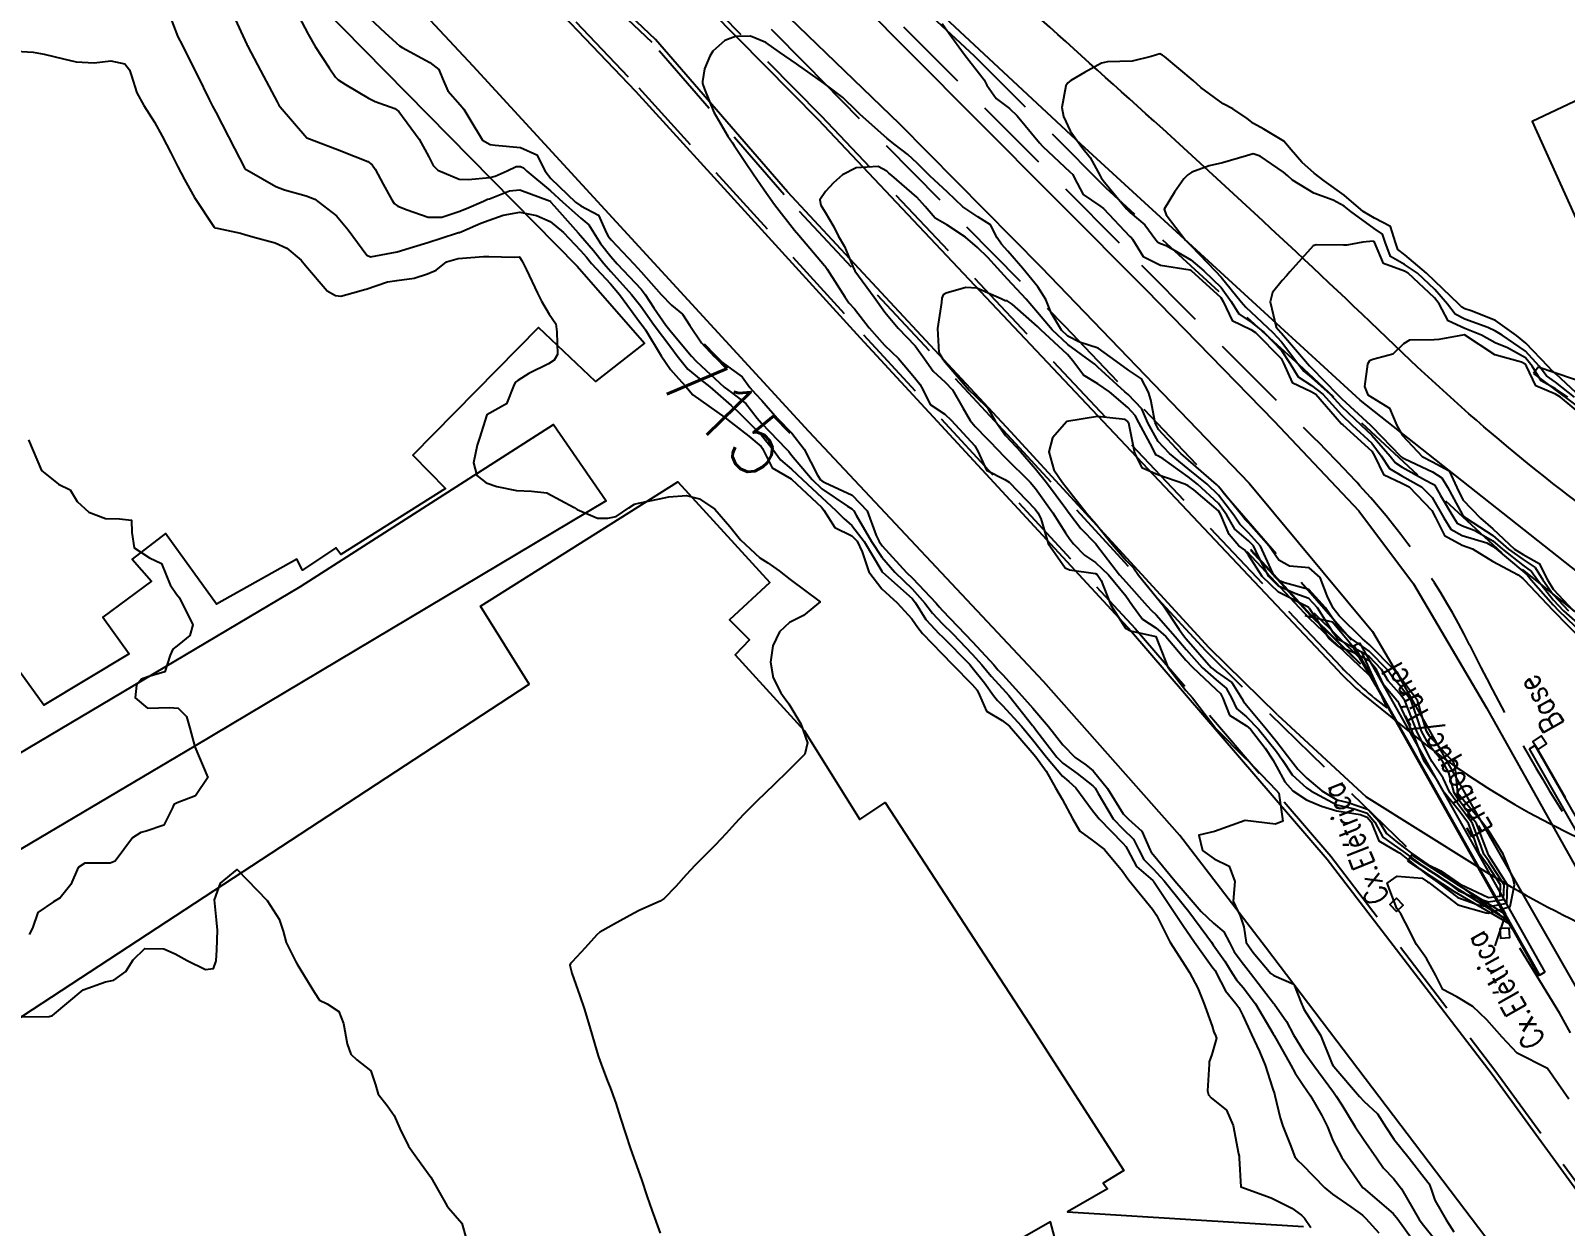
# Model space of a CAD drawing. Header units: metres. Extents: x 298520 to 308411, y 7433745 to 7450750.
# Drawn here: x 307420.9 to 307521.5, y 7434632 to 7434710.4 of the extents above; entities that cross this region are included whole.
import ezdxf
from ezdxf.enums import TextEntityAlignment as Align

# ---------------------------------------------------------------- set-up
doc = ezdxf.new("R2010")
doc.units = ezdxf.units.M
doc.header["$LTSCALE"] = 10
for name, pattern in [('CONTINUO', [0]), ('DASHED', [0.75, 0.5, -0.25]), ('TRACEJADO', [8.7, 8, -0.7])]:
    doc.linetypes.add(name, pattern=pattern)
for name, color, linetype in [('BASE', 45, 'Continuous'), ('CAIXA', 45, 'Continuous'), ('Canteiro', 45, 'DASHED'), ('Cotas', 45, 'Continuous'), ('Curvas de Nivel 1m', 11, 'Continuous'), ('Curvas de Nivel 5m', 15, 'Continuous'), ('Edificações', 30, 'Continuous'), ('EMBOQUE', 45, 'CONTINUO'), ('MURETA', 30, 'Continuous'), ('P.I.', 45, 'CONTINUO'), ('Pontes e viadutos', 190, 'Continuous'), ('TEXTO', 45, 'Continuous'), ('TUBO', 45, 'Continuous'), ('Vias Primárias', 230, 'Continuous')]:
    doc.layers.add(name, color=color, linetype=linetype)
doc.styles.add('ROMANS', font='romans', dxfattribs={"height": 0.2})
doc.styles.add('Style-STANDARD', font='STANDARD.shx')

msp = doc.modelspace()

# ---------------------------------------------------------------- linework, layer by layer
at = {"layer": 'BASE', "linetype": 'CONTINUO'}
msp.add_polyline3d([(307519.73, 7434663.24, 711.83), (307520.27, 7434663.6, 711.87), (307519.92, 7434664.13, 711.85), (307519.38, 7434663.77, 711.83)], close=True, dxfattribs=at)
at = {"layer": 'CAIXA', "linetype": 'CONTINUO'}
for points in [[(307510.44, 7434652.63, 711.25), (307510.88, 7434653.04, 711.27), (307510.45, 7434653.5, 711.22), (307510.01, 7434653.08, 711.22)], [(307517.21, 7434651.5, 711.37), (307517.25, 7434650.88, 711.37), (307517.86, 7434650.92, 711.34), (307517.82, 7434651.54, 711.32)]]:
    msp.add_polyline3d(points, close=True, dxfattribs=at)
at = {"layer": 'Canteiro'}
for points in [[(307509.81, 7434665.97, -0.04207), (307506.83, 7434668.64), (307472.77, 7434704.75), (307456.89, 7434720.85), (307443.26, 7434733.26), (307431.61, 7434743.11), (307422.36, 7434750.64), (307417.09, 7434755.08)], [(307419.32, 7434755.38, 0.020635), (307428.29, 7434747.99), (307434.53, 7434742.87), (307447.69, 7434731.59), (307458.9, 7434721.09), (307471.73, 7434708.16), (307488.71, 7434690.98), (307499.29, 7434679.87), (307508.13, 7434669.69), (307509.81, 7434665.97)], [(307529.23, 7434631.61), (307521.14, 7434645.94), (307517.16, 7434652.46), (307511.09, 7434656.85), (307497.94, 7434669.7), (307484.96, 7434683.87), (307470.33, 7434699.59), (307461.67, 7434709.57), (307453.53, 7434717.31, 0.028409), (307452.75, 7434717.98, 0.335245), (307451.83, 7434717.98, 0.375392), (307451.49, 7434716.37), (307460.79, 7434706.6), (307475.51, 7434690.42), (307493.31, 7434671.18), (307506.14, 7434656.24), (307516.95, 7434642.13), (307530.63, 7434623.35)], [(307528.47, 7434667.22), (307517.34, 7434676.12), (307504.35, 7434688.18), (307491.42, 7434700.02), (307482.8, 7434708.69), (307473.28, 7434717.5, 0.019253), (307472.39, 7434718.26, 0.830624), (307471.4, 7434717.4, 0.12058), (307472.85, 7434715.9), (307493.73, 7434694.99), (307505.1, 7434683.6, -0.011627), (307508.24, 7434680.31, -0.069514), (307515.22, 7434670.11, 0.025201), (307521.74, 7434658.47)]]:
    msp.add_lwpolyline(points, format="xyb", dxfattribs=at)
msp.add_lwpolyline([(307530.22, 7434684.71), (307519.73, 7434688.3), (307519.41, 7434687.88), (307530.87, 7434679.32)], dxfattribs=at)
at = {"layer": 'Curvas de Nivel 1m', "flags": 128}
for points, elevation in [([(307434.21, 7434711.38), (307435.12, 7434709.45), (307435.16, 7434709.37), (307435.21, 7434709.28), (307436.21, 7434707.36), (307437.09, 7434705.68), (307437.2, 7434705.47), (307437.29, 7434705.35), (307439.05, 7434703.32), (307441.05, 7434702.57), (307442.22, 7434702.11), (307443.04, 7434701.77), (307443.32, 7434701.56), (307443.52, 7434701.27), (307444.05, 7434700.3), (307444.61, 7434699.26), (307444.77, 7434699.02), (307445, 7434698.84), (307445.62, 7434698.62), (307446.99, 7434698.13), (307447.9, 7434698.13), (307449, 7434698.49), (307449.5, 7434698.7), (307450.62, 7434699.18), (307450.89, 7434699.3), (307451.01, 7434699.34), (307452.33, 7434699.85), (307453.01, 7434699.91), (307454.95, 7434699.19), (307455, 7434699.15), (307455.02, 7434699.13), (307455.26, 7434698.87), (307456.82, 7434697.11), (307456.98, 7434696.93), (307457.82, 7434695.94), (307458.51, 7434695.09), (307458.96, 7434694.57), (307460.31, 7434693.07), (307460.93, 7434692.29), (307461.8, 7434691.05), (307462.89, 7434689.61), (307463.31, 7434689.03), (307464.01, 7434688.16), (307464.87, 7434687.47), (307465.45, 7434687), (307466.85, 7434685.79), (307467.27, 7434685.41), (307467.69, 7434684.98), (307468.83, 7434683.84), (307469.56, 7434682.95), (307470.08, 7434682.23), (307470.8, 7434681.61), (307471.53, 7434680.93), (307472.78, 7434679.76), (307473.71, 7434678.91), (307474.24, 7434678.38), (307474.75, 7434677.93), (307475.57, 7434676.88), (307476.72, 7434674.92), (307476.76, 7434674.87), (307478.7, 7434673.13), (307478.92, 7434672.85), (307479.6, 7434671.76), (307480.48, 7434670.82), (307480.67, 7434670.64), (307482.49, 7434668.8), (307482.64, 7434668.62), (307483.44, 7434667.6), (307484.04, 7434666.78), (307484.29, 7434666.44), (307484.62, 7434666.12), (307485.88, 7434664.76), (307486.59, 7434663.89), (307487.51, 7434662.74), (307488.56, 7434661.5), (307488.97, 7434661.14), (307489.43, 7434660.72), (307490.53, 7434659.25), (307490.96, 7434658.7), (307492.51, 7434657.1), (307492.71, 7434656.88), (307492.82, 7434656.68), (307493.4, 7434655.58), (307494.48, 7434654.66), (307494.52, 7434654.62), (307495.83, 7434652.64), (307496.44, 7434651.73), (307497.21, 7434650.62), (307498.42, 7434648.94), (307498.56, 7434648.75), (307498.63, 7434648.61), (307499.23, 7434647.43), (307499.92, 7434646.59), (307500.12, 7434646.33), (307500.38, 7434645.8), (307500.94, 7434644.57), (307501.47, 7434643.44), (307501.84, 7434642.56), (307502.32, 7434641.04), (307502.44, 7434640.68), (307502.48, 7434640.56), (307502.83, 7434639.09), (307503, 7434638.55), (307503.47, 7434637.35), (307503.79, 7434636.54), (307504, 7434636.27), (307504.26, 7434636.03), (307505.74, 7434634.52), (307506.24, 7434634.1), (307507.46, 7434633.26), (307508.22, 7434632.71), (307508.44, 7434632.49), (307509.29, 7434631.56)], 714), ([(307438.5, 7434711.33), (307439.14, 7434710.13), (307439.6, 7434709.32), (307440.5, 7434707.91), (307440.92, 7434707.3), (307441.1, 7434707.12), (307441.57, 7434706.82), (307443.09, 7434705.92), (307443.53, 7434705.71), (307444.8, 7434705.25), (307445.08, 7434705.05), (307446.4, 7434703.24), (307447.04, 7434702.09), (307447.33, 7434701.52), (307447.63, 7434701.22), (307449.02, 7434700.61), (307449.62, 7434700.6), (307451.03, 7434700.73), (307451.39, 7434700.82), (307452.16, 7434701.17), (307452.76, 7434701.44), (307453.04, 7434701.46), (307453.24, 7434701.36), (307453.47, 7434701.15), (307455.01, 7434699.86), (307455.81, 7434699.12), (307456.99, 7434698.07), (307457.52, 7434697.63), (307457.86, 7434697.1), (307458.29, 7434696.41), (307458.97, 7434695.55), (307459.37, 7434695.08), (307460.94, 7434693.4), (307461.22, 7434693.06), (307461.79, 7434692.18), (307462.57, 7434691.04), (307462.91, 7434690.61), (307464.25, 7434689.02), (307464.55, 7434688.68), (307464.88, 7434688.38), (307466.39, 7434686.99), (307466.86, 7434686.63), (307467.8, 7434685.92), (307468.55, 7434684.96), (307468.84, 7434684.62), (307470.45, 7434682.94), (307470.62, 7434682.76), (307470.81, 7434682.54), (307472.15, 7434680.93), (307472.78, 7434680.33), (307474.47, 7434679.19), (307474.76, 7434679.02), (307474.88, 7434678.89), (307475.04, 7434678.6), (307476.05, 7434676.88), (307476.73, 7434675.84), (307477.57, 7434674.86), (307478.71, 7434673.78), (307479.54, 7434672.84), (307480.04, 7434672.18), (307480.68, 7434671.49), (307481.37, 7434670.81), (307482.65, 7434669.48), (307483.27, 7434668.79), (307483.89, 7434668.04), (307484.63, 7434667.23), (307485.04, 7434666.77), (307486.6, 7434664.81), (307486.65, 7434664.75), (307486.81, 7434664.53), (307488.19, 7434662.73), (307488.57, 7434662.34), (307489.51, 7434661.66), (307490.55, 7434660.85), (307490.69, 7434660.7), (307490.89, 7434660.36), (307491.88, 7434658.69), (307492.52, 7434658.03), (307493.22, 7434657.37), (307493.57, 7434656.66), (307493.88, 7434656.04), (307494.49, 7434655.42), (307495.21, 7434654.64), (307496.46, 7434653.09), (307496.83, 7434652.63), (307498.02, 7434651.03), (307498.32, 7434650.61), (307498.43, 7434650.44), (307499.19, 7434649.36), (307499.67, 7434648.59), (307499.96, 7434648.15), (307500.39, 7434647.63), (307501.2, 7434646.57), (307502.36, 7434644.61), (307502.38, 7434644.58), (307502.39, 7434644.56), (307502.43, 7434644.49), (307503.53, 7434642.54), (307503.81, 7434642.02), (307504.32, 7434641.24), (307504.8, 7434640.53), (307505.56, 7434639.26), (307505.92, 7434638.51), (307506.28, 7434637.62), (307506.87, 7434636.5), (307508.24, 7434634.52), (307508.26, 7434634.5), (307510.22, 7434632.83), (307510.53, 7434632.46), (307511.43, 7434631.21)], 713), ([(307443.15, 7434711.17), (307444.18, 7434710.22), (307445.12, 7434709.36), (307445.28, 7434709.25), (307447.11, 7434708.27), (307447.7, 7434707.81), (307447.94, 7434707.22), (307448.29, 7434706.4), (307449.09, 7434705.49), (307449.34, 7434705.2), (307449.72, 7434704.55), (307450.56, 7434703.18), (307451.05, 7434702.89), (307451.38, 7434702.85), (307453.05, 7434702.69), (307454.11, 7434702.21), (307454.67, 7434701.14), (307455.03, 7434700.67), (307456.64, 7434699.11), (307457, 7434698.87), (307458.16, 7434698.26), (307458.68, 7434697.08), (307458.78, 7434696.88), (307458.98, 7434696.64), (307460.47, 7434695.06), (307460.96, 7434694.55), (307462.26, 7434693.05), (307462.93, 7434692.36), (307463.66, 7434691.77), (307464.14, 7434691.02), (307464.9, 7434689.89), (307465.74, 7434689), (307466.87, 7434688.16), (307467.56, 7434687.67), (307468.08, 7434686.97), (307468.45, 7434686.56), (307468.85, 7434686.11), (307469.87, 7434684.95), (307470.83, 7434683.98), (307471.64, 7434682.93), (307472.51, 7434681.21), (307472.71, 7434680.92), (307472.79, 7434680.84), (307472.98, 7434680.73), (307474.78, 7434679.9), (307475.75, 7434678.88), (307476.35, 7434677.27), (307476.54, 7434676.87), (307476.74, 7434676.59), (307478.33, 7434674.85), (307478.72, 7434674.46), (307480.27, 7434672.83), (307480.47, 7434672.6), (307480.69, 7434672.35), (307482.18, 7434670.8), (307482.67, 7434670.29), (307484.07, 7434668.78), (307484.33, 7434668.47), (307484.64, 7434668.13), (307485.89, 7434666.76), (307486.61, 7434665.95), (307487.65, 7434664.74), (307488.59, 7434663.54), (307489.39, 7434662.72), (307490.09, 7434662.23), (307490.56, 7434661.84), (307491.5, 7434660.69), (307492.53, 7434659.03), (307492.88, 7434658.67), (307493.75, 7434657.89), (307494.3, 7434656.65), (307494.36, 7434656.52), (307494.5, 7434656.35), (307495.93, 7434654.64), (307496.47, 7434653.99), (307497.64, 7434652.62), (307498.45, 7434651.86), (307499.14, 7434651.3), (307499.51, 7434650.59), (307499.81, 7434649.98), (307500.41, 7434649.16), (307500.87, 7434648.58), (307502.38, 7434646.61), (307502.41, 7434646.59), (307502.43, 7434646.56), (307503.24, 7434645.41), (307503.7, 7434644.54), (307504.35, 7434643.47), (307505.03, 7434642.52), (307506.32, 7434640.78), (307506.5, 7434640.51), (307506.86, 7434639.96), (307507.74, 7434638.5), (307508.28, 7434637.71), (307509.13, 7434636.48), (307509.6, 7434635.81), (307510.25, 7434635.12), (307510.78, 7434634.45), (307511.51, 7434633.16), (307511.93, 7434632.44), (307512.21, 7434632.07), (307512.94, 7434631.17)], 712), ([(307480.68, 7434710.82), (307481.14, 7434710.16), (307482.12, 7434708.81), (307483.11, 7434707.53), (307483.43, 7434707.12), (307483.6, 7434706.79), (307484.21, 7434705.9), (307485.09, 7434705.24), (307485.58, 7434704.76), (307487.06, 7434702.99), (307487.28, 7434702.75), (307489.04, 7434701.11), (307489.23, 7434700.92), (307489.33, 7434700.73), (307489.91, 7434699.61), (307491.01, 7434698.88), (307491.24, 7434698.7), (307492.98, 7434696.87), (307493.08, 7434696.77), (307493.14, 7434696.68), (307493.85, 7434695.55), (307494.97, 7434694.99), (307496.92, 7434694.67), (307496.96, 7434694.65), (307496.99, 7434694.63), (307498.94, 7434692.87), (307499.09, 7434692.61), (307499.68, 7434691.36), (307500.91, 7434690.77), (307501.21, 7434690.58), (307502.89, 7434688.86), (307503.05, 7434688.56), (307503.61, 7434687.29), (307504.86, 7434686.71), (307505.15, 7434686.53), (307506.84, 7434684.59), (307506.92, 7434684.51), (307508.82, 7434682.8), (307509.01, 7434682.49), (307509.59, 7434681.27), (307510.8, 7434680.7), (307511.28, 7434680.46), (307512.77, 7434678.91), (307513.01, 7434678.44), (307513.59, 7434677.26), (307514.75, 7434676.64), (307515.43, 7434676.4), (307516.73, 7434675.59), (307518.42, 7434674.68), (307518.72, 7434674.44), (307518.76, 7434674.41), (307518.8, 7434674.37), (307520.69, 7434672.37), (307520.72, 7434672.34), (307522.67, 7434670.35)], 711), ([(307521.74, 7434640.33), (307520.33, 7434642.34), (307518.35, 7434643.34), (307517.36, 7434644.38), (307516.37, 7434645.52), (307515.44, 7434646.4), (307514.39, 7434647.03), (307513.49, 7434647.52), (307513.02, 7434648.43), (307512.42, 7434649.55), (307511.76, 7434650.45), (307511.03, 7434651.87), (307510.72, 7434652.46), (307510.46, 7434652.82), (307509.84, 7434654.47), (307510.49, 7434654.93), (307512.12, 7434654.81), (307512.48, 7434654.57), (307512.56, 7434654.52), (307512.67, 7434654.44), (307514.46, 7434653.05), (307516.31, 7434652.53), (307516.45, 7434652.52), (307517.89, 7434652.94), (307518.18, 7434654.37), (307518.08, 7434654.78), (307517.44, 7434656.38), (307516.52, 7434657.87), (307516.13, 7434658.39), (307514.55, 7434660.24), (307514.46, 7434660.41), (307514.29, 7434662.13), (307514.17, 7434662.42), (307512.6, 7434664.12), (307512.41, 7434664.44), (307512.32, 7434664.73), (307511.83, 7434666.45), (307510.64, 7434668.03), (307510.44, 7434668.26), (307510.29, 7434668.47), (307508.67, 7434670.1), (307508.22, 7434670.49), (307506.69, 7434671.99), (307506.3, 7434672.51), (307505.9, 7434673.32), (307505.44, 7434674.52), (307504.73, 7434675.14), (307503.44, 7434675.26), (307502.73, 7434675.64), (307502.09, 7434676.57), (307500.76, 7434678.07), (307500.51, 7434678.33), (307500.32, 7434678.59), (307498.79, 7434680.48), (307498.66, 7434680.61), (307496.81, 7434682.2), (307496.32, 7434682.63), (307494.84, 7434684.21), (307494.63, 7434684.65), (307494.35, 7434686.15), (307494.2, 7434686.66), (307493.73, 7434687.53), (307492.88, 7434688.11), (307492.07, 7434688.69), (307490.9, 7434689.55), (307489.68, 7434689.94), (307488.91, 7434690.34), (307488.5, 7434690.73), (307487.82, 7434691.85), (307487.46, 7434692.74), (307486.95, 7434693.56), (307485.95, 7434694.76), (307484.97, 7434695.89), (307484.56, 7434696.36), (307484.28, 7434696.78), (307483.83, 7434697.63), (307483, 7434698.14), (307482.02, 7434698.81), (307481.02, 7434699.76), (307479.87, 7434700.83), (307479.04, 7434701.67), (307478.43, 7434702.24), (307477.59, 7434702.86), (307477.06, 7434703.28), (307475.27, 7434704.89), (307475.08, 7434705.07), (307474.16, 7434705.97), (307473.1, 7434706.79), (307472.91, 7434706.92), (307471.12, 7434708.17), (307470.02, 7434708.95), (307469.13, 7434709.57), (307468.12, 7434709.99), (307467.14, 7434709.98), (307466.43, 7434709.7), (307465.65, 7434709), (307465.44, 7434708.69), (307465.11, 7434707.84), (307464.96, 7434707.01), (307464.97, 7434706.88), (307465.1, 7434706.52), (307465.71, 7434705), (307466.62, 7434703.44), (307466.93, 7434702.99), (307467.05, 7434702.82), (307467.78, 7434701.72), (307468.29, 7434700.97), (307469.02, 7434699.91), (307469.68, 7434698.95), (307470.99, 7434697.28), (307471.28, 7434696.94), (307472.96, 7434694.97), (307472.99, 7434694.94), (307473.01, 7434694.92), (307473.14, 7434694.73), (307474.3, 7434692.9), (307474.55, 7434692.52), (307474.93, 7434692.11), (307475.9, 7434690.88), (307476.9, 7434689.74), (307477.82, 7434688.86), (307478.87, 7434687.63), (307479.2, 7434687.18), (307479.4, 7434686.84), (307479.88, 7434685.86), (307480.85, 7434685.21), (307481.27, 7434684.82), (307482.82, 7434683.14), (307483.02, 7434682.8), (307483.57, 7434681.55), (307484.79, 7434680.94), (307485.07, 7434680.77), (307486.77, 7434678.99), (307486.95, 7434678.75), (307487.13, 7434678.37), (307487.63, 7434676.74), (307488.73, 7434675.14), (307489.01, 7434675.01), (307490.72, 7434674.78), (307490.83, 7434674.7), (307491.1, 7434674.31), (307491.72, 7434672.69), (307492.68, 7434671.2), (307493.01, 7434671.01), (307494.67, 7434670.65), (307495.47, 7434668.64), (307496.63, 7434667.1), (307497.07, 7434666.63), (307498.6, 7434664.61), (307500.57, 7434662.63), (307500.63, 7434662.58), (307502.55, 7434660.57), (307502.73, 7434660.38), (307503, 7434658.55), (307502.52, 7434658.34), (307500.52, 7434658.58), (307498.52, 7434657.86), (307497.5, 7434657.63), (307497.74, 7434656.62), (307498.5, 7434656.07), (307499.49, 7434655.6), (307499.86, 7434654.59), (307499.75, 7434653.3), (307500.08, 7434652.59), (307500.19, 7434652.33), (307500.44, 7434651.61), (307500.6, 7434650.58), (307501.06, 7434649.94), (307502.22, 7434648.56), (307502.4, 7434648.43), (307503.72, 7434647.86), (307504.25, 7434646.53), (307504.28, 7434646.43), (307504.38, 7434646.23), (307505.46, 7434644.52), (307506.23, 7434642.62), (307506.29, 7434642.51), (307506.33, 7434642.46), (307508.02, 7434640.49), (307508.31, 7434640.19), (307509.19, 7434639.37), (307509.77, 7434638.47), (307510.28, 7434637.69), (307511.28, 7434636.45), (307512.25, 7434635.18), (307512.58, 7434634.77), (307512.71, 7434634.43), (307512.96, 7434633.7), (307513.7, 7434632.42), (307513.9, 7434632.1), (307514.21, 7434631.63)], 711), ([(307419.65, 7434709.02), (307421.12, 7434708.94), (307421.83, 7434708.82), (307423.11, 7434708.5), (307423.92, 7434708.32), (307425.11, 7434708.25), (307426.21, 7434708.38), (307427.11, 7434708.17), (307427.42, 7434707.78), (307427.53, 7434707.46), (307427.91, 7434706.28), (307428.36, 7434705.45), (307429.07, 7434704.35), (307429.57, 7434703.43), (307430.13, 7434702.34), (307430.6, 7434701.42), (307431.02, 7434700.59), (307431.69, 7434699.41), (307432.98, 7434697.47), (307433.02, 7434697.44), (307433.17, 7434697.4), (307434.69, 7434697.08), (307434.98, 7434697), (307435.5, 7434696.85), (307436.97, 7434696.45), (307437.73, 7434696.1), (307438.67, 7434695.32), (307438.96, 7434694.97), (307440.37, 7434693.31), (307440.93, 7434692.99), (307441.28, 7434692.95), (307442.46, 7434693.28), (307442.83, 7434693.39), (307442.94, 7434693.42), (307444.32, 7434693.88), (307444.94, 7434693.98), (307446.07, 7434694.12), (307446.95, 7434694.41), (307447.51, 7434694.66), (307448.2, 7434695.21), (307448.97, 7434695.43), (307450.61, 7434695.54), (307450.97, 7434695.54), (307452.63, 7434695.5), (307452.97, 7434695.53), (307453.12, 7434695.32), (307453.19, 7434695.16), (307453.43, 7434694.67), (307454.16, 7434693.14), (307454.41, 7434692.62), (307454.92, 7434691.78), (307455.35, 7434691.13), (307455.42, 7434690.61), (307455.46, 7434689.12), (307455.26, 7434688.75), (307454.88, 7434688.52), (307453.6, 7434687.88), (307452.87, 7434687.43), (307452.72, 7434687.31), (307452.64, 7434687.16), (307452.13, 7434685.89), (307450.84, 7434685.18), (307450.36, 7434683.64), (307450.2, 7434683.19), (307449.97, 7434682.02), (307450.18, 7434681.19), (307450.79, 7434680.72), (307451.49, 7434680.47), (307452.78, 7434680.21), (307453.76, 7434680.17), (307454.78, 7434680.06), (307456.56, 7434679.11), (307456.76, 7434678.97), (307458.08, 7434678.41), (307458.76, 7434678.4), (307459.31, 7434678.52), (307460.14, 7434679.07), (307460.51, 7434679.32), (307460.77, 7434679.39), (307462.16, 7434679.66), (307462.77, 7434679.8), (307463.92, 7434679.88), (307464.77, 7434679.67), (307465.77, 7434679), (307466.75, 7434677.86), (307467.46, 7434676.98), (307468.73, 7434675.81), (307469.24, 7434675.47), (307470, 7434674.95), (307470.71, 7434674.38), (307472.69, 7434672.92), (307471.59, 7434672.03), (307470.68, 7434671.56), (307470.01, 7434670.95), (307469.58, 7434670.04), (307469.43, 7434668.96), (307469.61, 7434667.93), (307470.1, 7434666.95), (307470.31, 7434666.64), (307470.62, 7434666.24), (307471.41, 7434664.93), (307471.84, 7434663.67), (307471.67, 7434662.93), (307471.12, 7434662.38), (307470.56, 7434661.83), (307469.66, 7434660.95), (307468.54, 7434659.86), (307468.09, 7434659.42), (307467.66, 7434658.98), (307467.11, 7434658.4), (307466.51, 7434657.74), (307466.15, 7434657.35), (307465.82, 7434657), (307465.16, 7434656.34), (307464.49, 7434655.66), (307463.9, 7434655.02), (307463.23, 7434654.27), (307462.46, 7434653.48), (307462.2, 7434653.3), (307461.64, 7434653.05), (307460.82, 7434652.68), (307460.45, 7434652.48), (307459.13, 7434651.77), (307458.44, 7434651.38), (307458.25, 7434651.27), (307458.05, 7434651.09), (307457.29, 7434650.24), (307456.42, 7434649.33), (307456.31, 7434649.22), (307456.27, 7434649.11), (307456.41, 7434648.59), (307456.93, 7434647.1), (307457.21, 7434646.27), (307457.56, 7434645.1), (307458.06, 7434643.37), (307458.15, 7434643.09), (307458.33, 7434642.61), (307458.75, 7434641.51), (307458.91, 7434641.08), (307459.28, 7434640.05), (307459.59, 7434639.07), (307460.26, 7434637.06), (307460.97, 7434635.05), (307461.35, 7434633.93), (307461.64, 7434633.05), (307462.2, 7434631.54)], 716), ([(307522.11, 7434686.33), (307520.87, 7434687.31), (307520.27, 7434687.74), (307519.8, 7434688.36), (307518.9, 7434689.34), (307517.37, 7434690.39), (307516.92, 7434690.66), (307516.42, 7434690.9), (307514.92, 7434691.44), (307514.28, 7434691.77), (307513.78, 7434692.43), (307512.95, 7434693.39), (307511.82, 7434694.45), (307510.97, 7434695.03), (307510.06, 7434695.56), (307509.7, 7434696.48), (307509.52, 7434697.02), (307508.99, 7434697.39), (307507.45, 7434698.51), (307507.01, 7434698.85), (307506.29, 7434699.24), (307505.02, 7434699.7), (307503.64, 7434700.55), (307503.32, 7434700.84), (307503.04, 7434701.08), (307501.51, 7434702.12), (307501.05, 7434702.28), (307500.62, 7434702.15), (307499.04, 7434701.7), (307498.17, 7434701.49), (307497.04, 7434701.07), (307496.77, 7434700.9), (307496.5, 7434700.64), (307495.9, 7434699.76), (307495.21, 7434698.65), (307495.35, 7434698.29), (307496.61, 7434696.63), (307496.98, 7434696.26), (307498.56, 7434694.61), (307498.96, 7434694.19), (307500.27, 7434692.59), (307500.57, 7434692.22), (307500.93, 7434691.9), (307502.33, 7434690.57), (307502.9, 7434689.95), (307503.98, 7434688.54), (307504.37, 7434688.03), (307504.87, 7434687.62), (307506.09, 7434686.52), (307506.85, 7434685.71), (307508.13, 7434684.5), (307508.83, 7434683.84), (307510.02, 7434682.47), (307510.37, 7434682.03), (307510.81, 7434681.75), (307512.34, 7434680.9), (307512.8, 7434680.66), (307512.93, 7434680.58), (307513.02, 7434680.44), (307513.33, 7434679.89), (307514.2, 7434678.42), (307514.42, 7434678.08), (307514.76, 7434677.9), (307515.54, 7434677.62), (307516.75, 7434676.91), (307517.39, 7434676.38), (307518.73, 7434675.33), (307519.28, 7434674.91), (307519.68, 7434674.36), (307520.7, 7434673.05), (307521.39, 7434672.33), (307522.68, 7434671.2)], 709), ([(307521.66, 7434686.33), (307520.87, 7434686.87), (307519.92, 7434687.41), (307519.33, 7434688.36), (307518.89, 7434688.9), (307517.72, 7434689.56), (307516.91, 7434689.9), (307516.01, 7434690.4), (307514.92, 7434690.83), (307513.83, 7434691.34), (307513.23, 7434692.44), (307512.94, 7434692.84), (307511.2, 7434694.46), (307510.96, 7434694.58), (307509.59, 7434695.1), (307509, 7434696.49), (307509, 7434696.51), (307508.98, 7434696.52), (307508.92, 7434696.56), (307508.24, 7434696.5), (307507.19, 7434696.3), (307506.98, 7434696.29), (307505.18, 7434696.32), (307504.98, 7434696.24), (307503.45, 7434694.55), (307503.23, 7434694.28), (307502.95, 7434693.97), (307502.32, 7434693.19), (307502.17, 7434692.57), (307502.56, 7434690.92), (307502.87, 7434690.56), (307502.91, 7434690.52), (307504.62, 7434688.53), (307504.74, 7434688.39), (307504.88, 7434688.26), (307506.57, 7434686.51), (307506.86, 7434686.22), (307508.74, 7434684.49), (307508.84, 7434684.39), (307510.71, 7434682.46), (307510.76, 7434682.41), (307510.81, 7434682.38), (307510.98, 7434682.29), (307512.8, 7434681.43), (307513.41, 7434681.05), (307513.78, 7434680.43), (307514.77, 7434678.62), (307515, 7434678.41), (307516.75, 7434677.27), (307517.79, 7434676.38), (307518.74, 7434675.7), (307519.54, 7434675.16), (307520.04, 7434674.35), (307520.71, 7434673.39), (307521.72, 7434672.33)], 708), ([(307522.85, 7434684.95), (307521.2, 7434686.34), (307520.86, 7434686.53), (307519.58, 7434687.07), (307518.97, 7434688.37), (307518.88, 7434688.5), (307518.64, 7434688.62), (307516.89, 7434689.11), (307514.91, 7434690.41), (307513.22, 7434690.12), (307512.91, 7434690.09), (307511.3, 7434690.07), (307510.9, 7434689.83), (307510.2, 7434689.16), (307508.89, 7434688.81), (307508.67, 7434688.71), (307508.55, 7434688.49), (307508.34, 7434687.03), (307508.56, 7434686.49), (307508.86, 7434686.31), (307509.99, 7434685.61), (307510.46, 7434684.47), (307510.83, 7434683.81), (307512.13, 7434682.45), (307512.81, 7434682.1), (307513.89, 7434681.51), (307514.4, 7434680.42), (307514.78, 7434679.6), (307515.94, 7434678.4), (307516.76, 7434677.71), (307518.18, 7434676.38), (307518.74, 7434676.01), (307519.8, 7434675.42), (307520.34, 7434674.35), (307520.71, 7434673.74), (307522.04, 7434672.33)], 707), ([(307420.81, 7434683.54), (307421.65, 7434681.53), (307422.78, 7434680.62), (307423.53, 7434680.26), (307424, 7434679.5), (307424.76, 7434678.79), (307425.86, 7434678.38), (307426.76, 7434678.35), (307427.56, 7434678.26), (307427.58, 7434677.46), (307427.74, 7434676.46), (307428.73, 7434675.8), (307429.51, 7434675.43), (307430.09, 7434674.04), (307430.51, 7434673.42), (307430.69, 7434673.18), (307431.57, 7434671.41), (307431.38, 7434670.7), (307430.66, 7434670.13), (307430.26, 7434669.82), (307430.09, 7434669.43), (307429.73, 7434668.34), (307428.63, 7434668), (307428.22, 7434667.85), (307427.89, 7434667.45), (307427.8, 7434666.63), (307428.61, 7434665.94), (307430.04, 7434665.99), (307430.61, 7434665.95), (307431.16, 7434665.41), (307431.37, 7434664.63), (307431.71, 7434663.41), (307432.55, 7434661.4), (307431.74, 7434660.21), (307430.54, 7434659.75), (307430.32, 7434659.64), (307430.24, 7434659.42), (307429.67, 7434658.28), (307428.51, 7434657.88), (307428.16, 7434657.79), (307427.61, 7434657.45), (307426.49, 7434655.92), (307426.16, 7434655.8), (307424.49, 7434655.79), (307424.05, 7434655.5), (307423.58, 7434654.39), (307422.87, 7434653.51), (307422.45, 7434653.26), (307421.41, 7434652.56), (307421.07, 7434651.53), (307420.86, 7434651.11)], 717), ([(307420.36, 7434645.72), (307422.15, 7434645.73), (307422.37, 7434645.81), (307424.38, 7434647.49), (307425.85, 7434648.02), (307426.39, 7434648.12), (307427.18, 7434648.68), (307427.66, 7434649.45), (307428.42, 7434650.2), (307429.68, 7434650.17), (307430.42, 7434649.85), (307431.21, 7434649.41), (307432.4, 7434648.81), (307432.92, 7434648.88), (307433.1, 7434649.39), (307433.14, 7434650.11), (307433.18, 7434651.39), (307433.12, 7434652.07), (307433, 7434653.39), (307433.39, 7434654.47), (307434.48, 7434655.37), (307436.45, 7434653.35), (307437.24, 7434652.13), (307437.5, 7434651.33), (307437.68, 7434650.59), (307438.32, 7434649.32), (307438.41, 7434649.18), (307439.54, 7434647.31), (307439.88, 7434646.8), (307440.38, 7434646.57), (307441.14, 7434646.07), (307441.45, 7434645.29), (307441.68, 7434643.95), (307441.93, 7434643.28), (307442.33, 7434642.91), (307443.24, 7434642.18), (307443.55, 7434641.26), (307443.71, 7434640.66), (307444.3, 7434639.91), (307444.77, 7434639.25), (307445.13, 7434638.39), (307445.71, 7434637.24), (307446.26, 7434636.47), (307447.16, 7434635.22), (307448.22, 7434633.35), (307448.33, 7434633.21), (307449.2, 7434632.19), (307449.49, 7434631.19)], 717)]:
    msp.add_lwpolyline(points, dxfattribs=dict(at, elevation=elevation))
for points, elevation in [([(307489.24, 7434688.72), (307488.89, 7434689.12), (307487.14, 7434690.75), (307486.92, 7434690.97), (307485.27, 7434692.43), (307484.93, 7434692.64), (307484.81, 7434692.65), (307484.53, 7434692.78), (307482.94, 7434693.47), (307482.23, 7434693.52), (307480.94, 7434693.15), (307480.73, 7434693.03), (307480.66, 7434692.82), (307480.64, 7434692.53), (307480.36, 7434690.83), (307480.46, 7434689.25), (307480.72, 7434688.82), (307480.79, 7434688.73), (307480.88, 7434688.63), (307482.45, 7434686.8), (307482.86, 7434686.39), (307483.67, 7434685.61), (307484.14, 7434684.78), (307484.83, 7434683.82), (307485.8, 7434682.76), (307486.8, 7434681.63), (307487.52, 7434680.74), (307488.77, 7434679.04), (307488.99, 7434678.73), (307489.77, 7434677.73), (307490.74, 7434676.71), (307490.78, 7434676.66), (307492.3, 7434674.68), (307492.72, 7434674.2), (307494.1, 7434672.66), (307494.39, 7434672.35), (307494.69, 7434672.06), (307495.95, 7434670.64), (307496.66, 7434669.79), (307497.71, 7434668.62), (307498.63, 7434667.8), (307499.29, 7434667.26), (307499.66, 7434666.59), (307499.96, 7434665.93), (307500.61, 7434665.37), (307501.4, 7434664.57), (307502.58, 7434663.11), (307502.97, 7434662.55), (307503.6, 7434661.58), (307504.55, 7434660.72), (307504.83, 7434660.53), (307506.54, 7434659.62), (307507.68, 7434659.36), (307508.53, 7434659.07), (307509.03, 7434658.48), (307509.54, 7434657.5), (307510.51, 7434656.82), (307511.04, 7434656.45), (307512.49, 7434655.36), (307513.08, 7434655.03), (307513.93, 7434654.42), (307514.48, 7434654), (307515.18, 7434653.69), (307516.47, 7434653.26), (307517.45, 7434653.4), (307517.49, 7434654.38), (307516.5, 7434655.91), (307516.16, 7434656.39), (307515.97, 7434656.94), (307515.43, 7434658.4), (307514.54, 7434659.56), (307513.93, 7434660.42), (307513.51, 7434661.37), (307512.79, 7434662.44), (307512.58, 7434662.77), (307511.78, 7434664.45), (307511.23, 7434665.84), (307510.98, 7434666.46), (307510.63, 7434666.9), (307509.9, 7434667.73), (307509.47, 7434668.48), (307508.66, 7434669.34), (307506.84, 7434670.34), (307506.67, 7434670.42), (307506.56, 7434670.51), (307506.32, 7434670.87), (307505.26, 7434672.52), (307504.7, 7434673.14), (307503.78, 7434673.47), (307502.71, 7434673.94), (307502.07, 7434674.57), (307501.38, 7434675.93), (307501.08, 7434676.58), (307500.75, 7434676.91), (307499.84, 7434677.68), (307499.32, 7434678.6), (307498.77, 7434679.37), (307497.4, 7434680.62), (307496.8, 7434681.11), (307495.16, 7434682.29), (307494.81, 7434682.48), (307494.69, 7434682.53), (307494.63, 7434682.65), (307494.46, 7434683.01), (307493.56, 7434684.67), (307493.31, 7434685.14), (307492.85, 7434685.66), (307491.64, 7434686.69), (307490.87, 7434687.21), (307489.94, 7434687.78)], 709), ([(307492.87, 7434684.7), (307492.84, 7434684.73), (307492.67, 7434684.86), (307490.85, 7434685.07), (307488.84, 7434684.73), (307487.9, 7434683.67), (307487.66, 7434682.74), (307487.98, 7434681.56), (307488.56, 7434680.73), (307488.79, 7434680.44), (307490.15, 7434678.71), (307490.43, 7434678.37), (307490.76, 7434678), (307491.81, 7434676.69), (307492.73, 7434675.63), (307493.2, 7434675.15), (307493.54, 7434674.67), (307494.7, 7434673.24), (307495.18, 7434672.65), (307496.21, 7434671.1), (307496.56, 7434670.63), (307496.67, 7434670.49), (307498.31, 7434668.61), (307498.64, 7434668.34), (307499.66, 7434667.62), (307500.31, 7434666.58), (307500.42, 7434666.38), (307500.62, 7434666.15), (307501.93, 7434664.57), (307502.59, 7434663.76), (307503.53, 7434662.55), (307503.98, 7434661.95), (307504.56, 7434661.36), (307505.55, 7434660.52), (307506.54, 7434659.94), (307507.28, 7434659.76), (307508.54, 7434659.32), (307509.33, 7434658.48), (307509.79, 7434657.74), (307510.51, 7434657.15), (307511.42, 7434656.45), (307512.5, 7434655.7), (307513.35, 7434655.28), (307514.48, 7434654.49), (307514.61, 7434654.41), (307516.47, 7434653.55), (307517.23, 7434653.63), (307517.26, 7434654.38), (307516.49, 7434655.54), (307515.88, 7434656.4), (307515.55, 7434657.37), (307515.17, 7434658.4), (307514.54, 7434659.23), (307513.57, 7434660.42), (307513.2, 7434661.07), (307512.57, 7434662.01), (307512.28, 7434662.44), (307512.07, 7434662.95), (307511.46, 7434664.45), (307510.62, 7434666.26), (307510.55, 7434666.38), (307510.46, 7434666.46), (307509.62, 7434667.46), (307509.13, 7434668.48), (307508.65, 7434669.06), (307507.55, 7434669.61), (307506.66, 7434669.97), (307506.03, 7434670.52), (307504.75, 7434672.47), (307504.71, 7434672.53), (307504.69, 7434672.55), (307504.65, 7434672.57), (307502.71, 7434673.55), (307501.65, 7434674.57), (307500.74, 7434675.97), (307500.48, 7434676.32), (307500.12, 7434676.59), (307499.47, 7434677.32), (307498.94, 7434678.61), (307498.77, 7434678.89), (307497.16, 7434680.26), (307496.79, 7434680.53), (307496.58, 7434680.63), (307494.8, 7434681.24), (307493.81, 7434681.67), (307493.29, 7434682.67), (307492.9, 7434684.62), (307492.88, 7434684.68)], 708)]:
    msp.add_lwpolyline(points, close=True, dxfattribs=dict(at, elevation=elevation))
at = {"layer": 'Curvas de Nivel 5m', "flags": 128}
for points, elevation in [([(307430.03, 7434711.43), (307430.6, 7434709.95), (307430.87, 7434709.42), (307431.12, 7434708.92), (307431.87, 7434707.41), (307432.65, 7434705.85), (307432.87, 7434705.4), (307433.08, 7434705), (307433.92, 7434703.39), (307434.3, 7434702.64), (307434.96, 7434701.37), (307435.03, 7434701.28), (307435.26, 7434701.14), (307437.01, 7434700.13), (307437.58, 7434699.91), (307439.01, 7434699.53), (307439.57, 7434699.31), (307440.99, 7434698.22), (307441.75, 7434697.29), (307442.97, 7434695.63), (307443.22, 7434695.53), (307444.97, 7434695.85), (307446.03, 7434696.19), (307446.98, 7434696.46), (307448.85, 7434697.08), (307448.98, 7434697.12), (307449.05, 7434697.13), (307449.19, 7434697.2), (307450.44, 7434697.74), (307450.99, 7434697.94), (307451.91, 7434698.25), (307453, 7434698.45), (307454.09, 7434698.24), (307454.99, 7434697.84), (307455.87, 7434697.12), (307456.97, 7434695.95), (307457.36, 7434695.5), (307457.7, 7434695.1), (307458.94, 7434693.76), (307459.54, 7434693.07), (307460.91, 7434691.19), (307461.01, 7434691.06), (307461.23, 7434690.74), (307462.27, 7434689.05), (307462.87, 7434688.14), (307463.39, 7434687.55), (307463.87, 7434687.02), (307464.33, 7434686.49), (307464.85, 7434686.11), (307466.43, 7434684.99), (307466.84, 7434684.67), (307468.01, 7434683.78), (307468.82, 7434683.1), (307468.91, 7434682.96), (307469.54, 7434681.7), (307470.79, 7434680.97), (307470.83, 7434680.94), (307472.77, 7434679.13), (307472.92, 7434678.92), (307473.63, 7434677.78), (307474.75, 7434677.24), (307475.11, 7434676.89), (307475.43, 7434676.19), (307475.87, 7434674.88), (307476.71, 7434673.77), (307477.72, 7434672.86), (307478.68, 7434671.8), (307479.07, 7434671.24), (307479.39, 7434670.84), (307480.65, 7434669.53), (307481.35, 7434668.81), (307482.63, 7434667.5), (307482.96, 7434667.13), (307483.13, 7434666.79), (307483.58, 7434665.76), (307484.61, 7434665.14), (307485.08, 7434664.77), (307486.58, 7434663.05), (307486.82, 7434662.75), (307487.48, 7434661.82), (307488.09, 7434660.73), (307488.54, 7434659.99), (307489.21, 7434658.72), (307489.69, 7434657.89), (307490.51, 7434657.3), (307491.3, 7434656.69), (307492.49, 7434655.26), (307492.73, 7434654.92), (307492.91, 7434654.67), (307494.45, 7434652.77), (307494.54, 7434652.65), (307494.71, 7434652.39), (307495.59, 7434650.64), (307496.42, 7434649.34), (307496.88, 7434648.63), (307497.43, 7434647.59), (307497.82, 7434646.62), (307498.37, 7434645.1), (307498.48, 7434644.72), (307498.53, 7434644.61), (307498.64, 7434644.32), (307498.34, 7434643.24), (307498.17, 7434642.77), (307498.16, 7434642.61), (307498.06, 7434640.87), (307498.13, 7434640.61), (307498.31, 7434640.4), (307499.31, 7434639.6), (307499.75, 7434638.59), (307500.1, 7434636.75), (307500.13, 7434636.58), (307500.14, 7434636.46), (307500.24, 7434634.58), (307502.23, 7434633.86), (307503.59, 7434633.18), (307504.22, 7434632.72), (307504.42, 7434632.53), (307504.82, 7434631.91)], 715), ([(307522.55, 7434686.32), (307520.88, 7434687.86), (307520.62, 7434688.08), (307520.38, 7434688.35), (307518.91, 7434689.87), (307518.31, 7434690.38), (307516.92, 7434691.36), (307515.34, 7434691.99), (307514.93, 7434692.11), (307514.73, 7434692.22), (307514.53, 7434692.42), (307512.96, 7434693.94), (307512.42, 7434694.45), (307510.98, 7434695.67), (307510.53, 7434696.02), (307510.37, 7434696.47), (307510.04, 7434697.52), (307509, 7434698.07), (307508.26, 7434698.5), (307507.02, 7434699.56), (307505.7, 7434700.52), (307505.04, 7434701.01), (307504.23, 7434701.73), (307503.55, 7434702.55), (307503.06, 7434703.1), (307501.75, 7434703.9), (307501.08, 7434704.27), (307500.66, 7434704.59), (307499.71, 7434705.22), (307499.09, 7434705.55), (307497.62, 7434706.62), (307497.11, 7434707.08), (307495.24, 7434708.65), (307495.12, 7434708.74), (307494.94, 7434708.84), (307494.36, 7434708.66), (307493.12, 7434708.36), (307491.51, 7434708.3), (307491.12, 7434708.22), (307489.99, 7434707.6), (307489.11, 7434707.09), (307488.9, 7434706.93), (307488.78, 7434706.73), (307488.52, 7434705.31), (307488.63, 7434704.73), (307489.07, 7434703.79), (307489.82, 7434702.72), (307490.37, 7434702.04), (307491.03, 7434700.83), (307491.09, 7434700.7), (307491.31, 7434700.42), (307492.75, 7434698.68), (307493, 7434698.44), (307493.95, 7434697.63), (307494.68, 7434696.65), (307494.81, 7434696.48), (307494.98, 7434696.4), (307495.35, 7434696.27), (307496.97, 7434695.34), (307497.81, 7434694.62), (307498.95, 7434693.51), (307499.6, 7434692.6), (307500.12, 7434691.79), (307500.92, 7434691.25), (307501.78, 7434690.57), (307502.9, 7434689.39), (307503.46, 7434688.55), (307503.99, 7434687.66), (307504.87, 7434687.1), (307505.62, 7434686.52), (307506.85, 7434685.17), (307507.53, 7434684.5), (307508.83, 7434683.32), (307509.45, 7434682.48), (307509.98, 7434681.65), (307510.8, 7434681.17), (307512.09, 7434680.45), (307512.78, 7434679.75), (307513.54, 7434678.43), (307514.01, 7434677.67), (307514.75, 7434677.26), (307516.36, 7434676.78), (307516.74, 7434676.57), (307516.97, 7434676.39), (307518.73, 7434674.92), (307519.02, 7434674.66), (307519.27, 7434674.36), (307520.7, 7434672.71), (307521.06, 7434672.34), (307522.68, 7434670.8)], 710)]:
    msp.add_lwpolyline(points, dxfattribs=dict(at, elevation=elevation))
at = {"layer": 'Curvas de Nivel 5m', "elevation": 710, "flags": 128}
msp.add_lwpolyline([(307477.37, 7434700.86), (307477.19, 7434701.02), (307477.04, 7434701.14), (307476.48, 7434701.44), (307475.04, 7434701.37), (307474.15, 7434700.9), (307473.56, 7434700.38), (307473.02, 7434699.82), (307472.66, 7434699.27), (307472.73, 7434698.92), (307473, 7434698.45), (307473.58, 7434697.5), (307473.87, 7434696.91), (307474.27, 7434696.2), (307474.81, 7434694.89), (307474.96, 7434694.61), (307476.22, 7434692.88), (307476.92, 7434691.9), (307477.8, 7434690.86), (307478.9, 7434689.7), (307479.52, 7434688.84), (307480.08, 7434688.04), (307480.87, 7434687.32), (307481.34, 7434686.82), (307482.03, 7434685.63), (307482.51, 7434684.8), (307482.84, 7434684.41), (307484.43, 7434682.78), (307484.61, 7434682.58), (307484.81, 7434682.38), (307486.44, 7434680.75), (307486.79, 7434680.34), (307487.92, 7434678.74), (307488.75, 7434677.44), (307489.04, 7434677.02), (307489.27, 7434676.72), (307490, 7434675.97), (307490.73, 7434675.5), (307491.57, 7434674.69), (307492.7, 7434673.32), (307493.15, 7434672.67), (307493.8, 7434671.78), (307494.68, 7434671.21), (307495.33, 7434670.64), (307496.65, 7434669.09), (307497.08, 7434668.63), (307498.63, 7434667.17), (307498.92, 7434666.9), (307499.07, 7434666.6), (307499.51, 7434665.49), (307500.61, 7434664.79), (307500.87, 7434664.58), (307501.83, 7434663.32), (307502.35, 7434662.56), (307502.57, 7434662.13), (307503.13, 7434661.13), (307503.65, 7434660.54), (307504.54, 7434659.93), (307505.53, 7434659.52), (307506.53, 7434659.21), (307508.06, 7434658.97), (307508.53, 7434658.81), (307508.78, 7434658.49), (307509.29, 7434657.26), (307510.5, 7434656.54), (307510.63, 7434656.46), (307512.49, 7434654.98), (307512.82, 7434654.77), (307513.29, 7434654.43), (307514.47, 7434653.53), (307515.8, 7434653.06), (307516.46, 7434652.92), (307517.67, 7434653.17), (307517.72, 7434654.38), (307516.5, 7434656.29), (307516.44, 7434656.39), (307516.4, 7434656.5), (307515.69, 7434658.4), (307514.55, 7434659.9), (307514.22, 7434660.41), (307513.87, 7434661.72), (307513.48, 7434662.43), (307512.59, 7434663.53), (307512.09, 7434664.45), (307511.82, 7434665.24), (307511.4, 7434666.45), (307510.63, 7434667.45), (307510.17, 7434668), (307509.85, 7434668.47), (307508.66, 7434669.68), (307507.49, 7434670.5), (307506.68, 7434671.22), (307505.8, 7434672.52), (307504.71, 7434673.73), (307503.1, 7434674.17), (307502.72, 7434674.32), (307502.47, 7434674.56), (307502.22, 7434675.08), (307501.54, 7434676.57), (307500.75, 7434677.45), (307500.17, 7434678.01), (307499.78, 7434678.59), (307498.78, 7434679.9), (307498.03, 7434680.62), (307496.8, 7434681.64), (307495.57, 7434682.64), (307494.82, 7434683.42), (307494.16, 7434684.66), (307493.76, 7434685.57), (307492.86, 7434686.51), (307492.65, 7434686.68), (307490.88, 7434688.3), (307490.67, 7434688.49), (307490.38, 7434688.71), (307488.9, 7434689.79), (307487.88, 7434690.74), (307486.92, 7434691.89), (307486.17, 7434692.76), (307484.95, 7434694.06), (307484.3, 7434694.78), (307483.66, 7434695.48), (307482.98, 7434696.14), (307482.2, 7434696.81), (307480.99, 7434697.63), (307480.22, 7434698.06), (307479.55, 7434698.83), (307479.01, 7434699.44)], close=True, dxfattribs=at)
at = {"layer": 'Edificações'}
for points in [[(307437.18, 7434714.83), (307456.75, 7434694.92), (307461.17, 7434689.87), (307457.96, 7434687.35), (307454.22, 7434690.89), (307446, 7434682.53), (307448.14, 7434680.34), (307441.27, 7434676.03), (307440.94, 7434676.45), (307438.77, 7434674.99), (307438.38, 7434675.72), (307433.13, 7434672.76), (307429.79, 7434677.39), (307427.59, 7434675.72), (307428.86, 7434674.28), (307425.67, 7434671.91), (307427.41, 7434669.51), (307421.81, 7434666.15), (307420.18, 7434668.41)], [(307522.47, 7434705.89), (307519.33, 7434704.4), (307523.93, 7434694.24)], [(307416.67, 7434643.33), (307453.61, 7434667.53), (307450.42, 7434672.63), (307463.35, 7434680.79), (307469.39, 7434674.19), (307466.74, 7434671.73), (307468.04, 7434670.43), (307467.11, 7434669.45), (307471.63, 7434664.49), (307475.27, 7434658.65), (307476.94, 7434659.77), (307486.39, 7434645.25), (307492.57, 7434635.64), (307491.23, 7434634.82), (307491.5, 7434634.45), (307488.89, 7434632.94), (307504.34, 7434631.97)], [(307491.47, 7434618.41), (307487.77, 7434632.29), (307459.25, 7434616.03)]]:
    msp.add_lwpolyline(points, dxfattribs=at)
at = {"layer": 'EMBOQUE', "color": 3, "linetype": 'CONTINUO'}
for points in [[(307500.63, 7434676.22, 711.14), (307504.7, 7434671.86, 711.13), (307507.99, 7434668.72, 711.14), (307508.78, 7434668.01, 711.15)], [(307500.88, 7434676.31, 711.15), (307504.84, 7434672.01, 711.14), (307508.06, 7434668.85, 711.15)], [(307508.1, 7434668.84, 711.45), (307504.86, 7434672.05, 711.48), (307500.9, 7434676.34, 711.53)], [(307508.17, 7434669.09, 711.46), (307505.05, 7434672.17, 711.48)], [(307519.83, 7434648.44, 712.03), (307519.77, 7434648.43, 711.26), (307507.65, 7434670.02, 711.61), (307507.68, 7434670.05, 712.61)], [(307520.16, 7434648.64, 711.19), (307519.83, 7434648.44, 712.03), (307507.68, 7434670.05, 712.61), (307508.01, 7434670.24, 711.72)], [(307508.01, 7434670.24, 711.72), (307520.16, 7434648.64, 711.19)], [(307511.44, 7434656.34, 710.92), (307511.34, 7434656.16, 710.92), (307511.17, 7434655.95, 711.23)], [(307511.34, 7434656.16, 710.92), (307514.39, 7434654.16, 710.91), (307517.74, 7434652.05, 710.99)], [(307511.34, 7434656.14, 711.22), (307514.4, 7434654.12, 711.23), (307517.75, 7434652.04, 711.25)], [(307511.44, 7434656.34, 710.92), (307514.5, 7434654.34, 710.91), (307517.5, 7434652.48, 710.95)]]:
    msp.add_polyline3d(points, dxfattribs=at)
at = {"layer": 'MURETA', "linetype": 'CONTINUO'}
for points in [[(307519.15, 7434663.29, 711.72), (307519.51, 7434663.51, 711.82), (307530.79, 7434643.8, 711.97), (307530.37, 7434643.6, 711.11)], [(307519.51, 7434663.51, 711.82), (307519.55, 7434663.48, 712.61), (307521.5, 7434660.09, 712.5)], [(307530.37, 7434643.6, 711.11), (307519.15, 7434663.29, 711.72)]]:
    msp.add_polyline3d(points, dxfattribs=at)
at = {"layer": 'P.I.', "color": 3, "linetype": 'CONTINUO'}
for points in [[(307511.17, 7434655.95, 711.23), (307514.23, 7434653.93, 711.21), (307517.89, 7434651.79, 711.25)], [(307511.34, 7434656.16, 710.92), (307514.39, 7434654.16, 710.91), (307517.74, 7434652.05, 710.99)], [(307511.34, 7434656.14, 711.22), (307514.4, 7434654.12, 711.23), (307517.75, 7434652.04, 711.25)], [(307511.44, 7434656.34, 710.92), (307514.5, 7434654.34, 710.91), (307517.5, 7434652.48, 710.95)]]:
    msp.add_polyline3d(points, dxfattribs=at)
at = {"layer": 'Pontes e viadutos'}
msp.add_lwpolyline([(307504.43, 7434672.02), (307506.25, 7434671.6), (307507.54, 7434670.05), (307509.09, 7434667.41), (307513.14, 7434660.23), (307517.59, 7434652.45), (307516.89, 7434650.38)], dxfattribs=at)
at = {"layer": 'TUBO', "linetype": 'TRACEJADO', "flags": 128}
msp.add_lwpolyline([(307518.03, 7434651.49), (307517.45, 7434652.51)], dxfattribs=at)
at = {"layer": 'Vias Primárias'}
for points in [[(307334.35, 7434846.36), (307330.8, 7434850.33, 0.009668), (307328.96, 7434852.3, 0.030264), (307328.11, 7434853.09, 0.463088), (307326.51, 7434852.79, 0.28979), (307326.58, 7434851.45), (307340.32, 7434836.64), (307359.32, 7434815.95), (307375.7, 7434798.28), (307394.17, 7434778.27), (307408.92, 7434762.26), (307412.26, 7434759.16), (307416.89, 7434754.86), (307422.17, 7434750.41), (307431.42, 7434742.88), (307443.06, 7434733.03), (307456.68, 7434720.64), (307472.55, 7434704.54), (307506.61, 7434668.43, 0.023375), (307508.23, 7434666.87, 0.023375)], [(307585.79, 7434672.95, -0.066412), (307562.11, 7434668.06, -0.077305), (307540.88, 7434669.84, -0.091736), (307526.98, 7434676.06, -0.04044), (307510.88, 7434689.2, 0.007775), (307493.47, 7434705.41, 0.003762), (307476.67, 7434720.35, -0.001325), (307470.73, 7434725.58, 0.035748), (307461.93, 7434732.31, -0.013224), (307449.6, 7434740.89), (307433.72, 7434751.9), (307423.03, 7434760.67), (307415.02, 7434768.78)], [(307508.23, 7434666.87), (307511.3, 7434664.39, 0.077866), (307525.76, 7434656.01, 0.060624), (307544.9, 7434651.16, 0.087183), (307560.91, 7434651.9, 0.035294), (307580.85, 7434657.88, 0.072029), (307605.09, 7434671.29, 4.443352)], [(307502.65, 7434665.51), (307508.46, 7434660.13), (307515.58, 7434655.67, 0.05886), (307531.53, 7434648.13, 0.073661), (307547.78, 7434645.22, 0.07923), (307551.54, 7434645.71, 1.196358)]]:
    msp.add_lwpolyline(points, format="xyb", dxfattribs=at)
for points in [[(307418.55, 7434761), (307431.39, 7434749.83), (307451.26, 7434733.22), (307469.05, 7434717.99), (307475.1, 7434712.41), (307482.69, 7434704.76), (307494.05, 7434693.36), (307502.43, 7434684.75), (307507.97, 7434678.88), (307511.55, 7434674.1), (307516.34, 7434665.96), (307525.63, 7434649.41), (307531.09, 7434639.56), (307540.25, 7434623.3), (307550.68, 7434604.84), (307555.14, 7434597.14), (307567.66, 7434574.56), (307582.23, 7434549.99)], [(307526.39, 7434671.64), (307508.06, 7434686.13), (307489.77, 7434702.92), (307472.96, 7434718.57), (307458.88, 7434729.31), (307439.54, 7434744.18), (307426.28, 7434754.26)], [(307502.65, 7434665.51), (307498.16, 7434669.91), (307485.18, 7434684.07), (307470.55, 7434699.79), (307461.89, 7434709.77), (307454.03, 7434717.25), (307447.4, 7434723.36), (307432.59, 7434736.89), (307438.73, 7434729.9), (307452.53, 7434714.85), (307460.57, 7434706.39), (307475.29, 7434690.22), (307493.09, 7434670.98), (307505.9, 7434656.05), (307516.71, 7434641.95), (307530.38, 7434623.17), (307544.05, 7434602.26), (307554.43, 7434582.15), (307565.6, 7434563.22), (307578.6, 7434540.32), (307591.27, 7434516.84)], [(307445.7, 7434733.69), (307456.58, 7434724.25), (307467.63, 7434714.15), (307477.88, 7434704.24), (307487.16, 7434694.85), (307500.8, 7434680.69), (307508.87, 7434670.98), (307510.49, 7434668.22), (307514.55, 7434661.03), (307523.9, 7434644.7), (307531.8, 7434630.39), (307535.15, 7434624.49), (307541.74, 7434612.57), (307548.2, 7434600.98), (307561.25, 7434576.2), (307570.64, 7434559.54), (307578.6, 7434544.96)]]:
    msp.add_lwpolyline(points, dxfattribs=at)
at = {"layer": 'Vias Primárias', "elevation": 722.79}
msp.add_lwpolyline([(307420.66, 7434524.76, 0.285984), (307423.84, 7434525.05), (307460.85, 7434549.75), (307485, 7434566.29), (307500.15, 7434576.46), (307517.5, 7434588.09), (307529.76, 7434596.21, 0.163998), (307532.92, 7434600.27, 0.156084), (307533.1, 7434607.3, 0.069734), (307531.98, 7434609.8), (307524.21, 7434620.84), (307501.87, 7434650.28), (307496.25, 7434657.6), (307487.31, 7434667.7), (307471.93, 7434684.08), (307449.95, 7434708.03), (307434.98, 7434724.05), (307414.23, 7434746.61)], format="xyb", dxfattribs=at)
at = {"layer": 'Vias Primárias', "elevation": 720.92}
msp.add_lwpolyline([(307364.43, 7434629.97), (307393.36, 7434647.05), (307438.63, 7434673.93), (307455.2, 7434684.54), (307458.66, 7434679.53), (307431.66, 7434663.43), (307387.72, 7434637.42), (307366.6, 7434624.89)], dxfattribs=at)

# ---------------------------------------------------------------- texts
at = {"layer": 'Cotas', "style": 'Style-STANDARD'}
msp.add_text('715', height=4, rotation=314.5029, dxfattribs=at).set_placement((307466.58, 7434685.37, 715), align=Align.MIDDLE_CENTER)
at = {"layer": 'TEXTO', "style": 'ROMANS', "width": 0.8}
for s, rotation, p in [('Emboque/Túnel', 118.9023, (307516.79, 7434658.07)), ('Base', 119.4182, (307521.48, 7434664.91)), ('Cx.Elétrica', 112, (307509.98, 7434653.46)), ('Cx.Elétrica', 119.4182, (307520.23, 7434644.17))]:
    msp.add_text(s, height=1.5, rotation=rotation, dxfattribs=at).set_placement(p)

doc.saveas('drawing.dxf')
